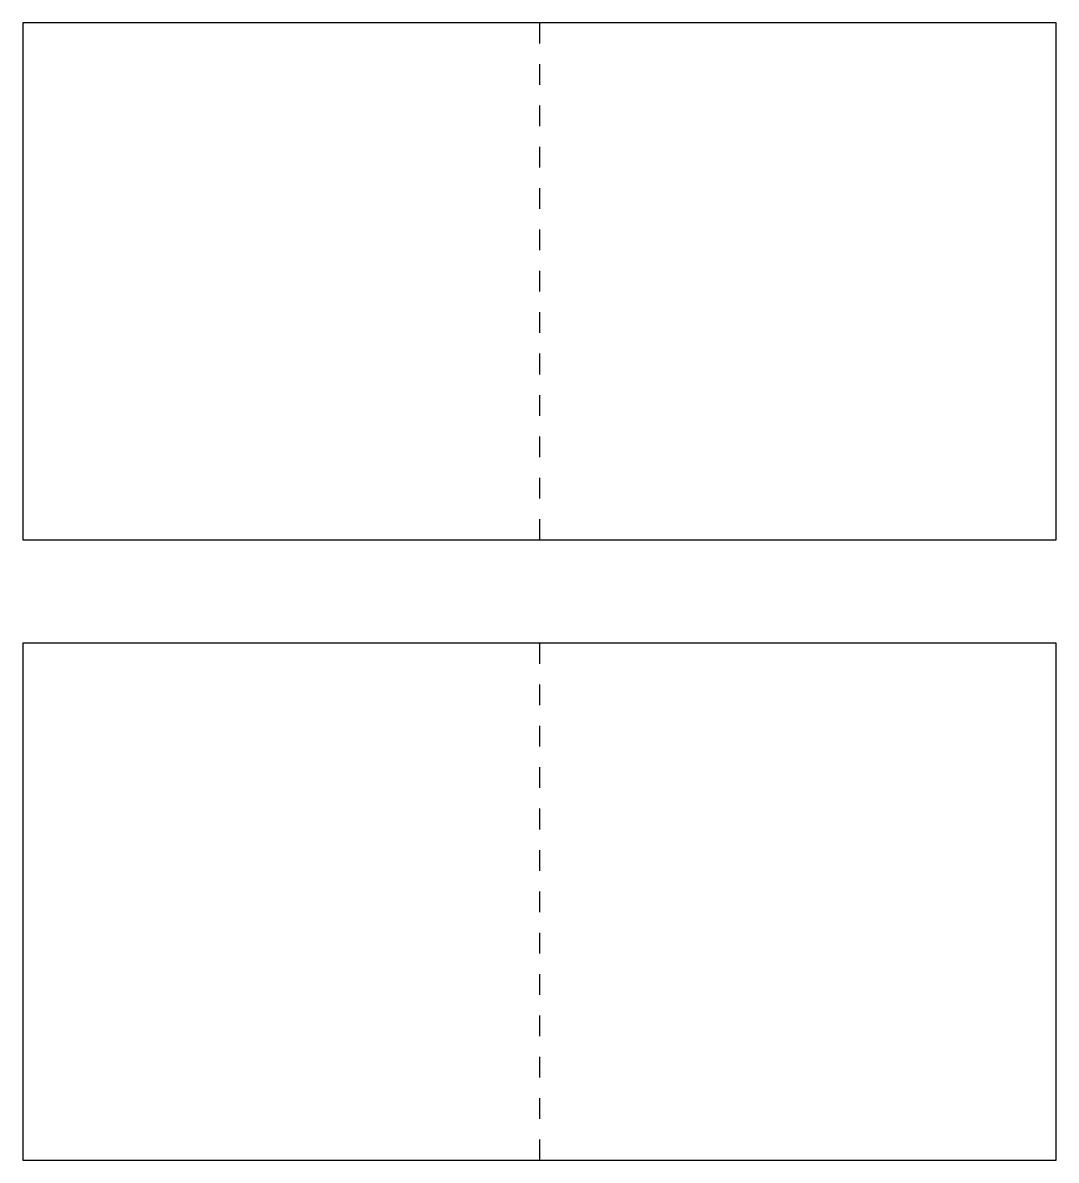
# Model space of a CAD drawing. Header units: millimetres. Extents: x 0 to 100, y 0 to 110.
import ezdxf

# ---------------------------------------------------------------- set-up
doc = ezdxf.new("R2010")
doc.units = ezdxf.units.MM
doc.linetypes.add('DOT', pattern=[4, 2, -2])
doc.layers.get('0').update_dxf_attribs({"color": 250, "linetype": 'CONTINUOUS'})
doc.layers.add('Bend', color=94, linetype='DOT')

msp = doc.modelspace()

# ---------------------------------------------------------------- linework, layer by layer
for points in [[(0, 60), (100, 60), (100, 110), (0, 110)], [(0, 0), (100, 0), (100, 50), (0, 50)]]:
    msp.add_lwpolyline(points, close=True)
at = {"layer": 'Bend'}
for p, q in [((50, 110), (50, 60)), ((50, 50), (50, 0))]:
    msp.add_line(p, q, dxfattribs=at)

doc.saveas('drawing.dxf')
